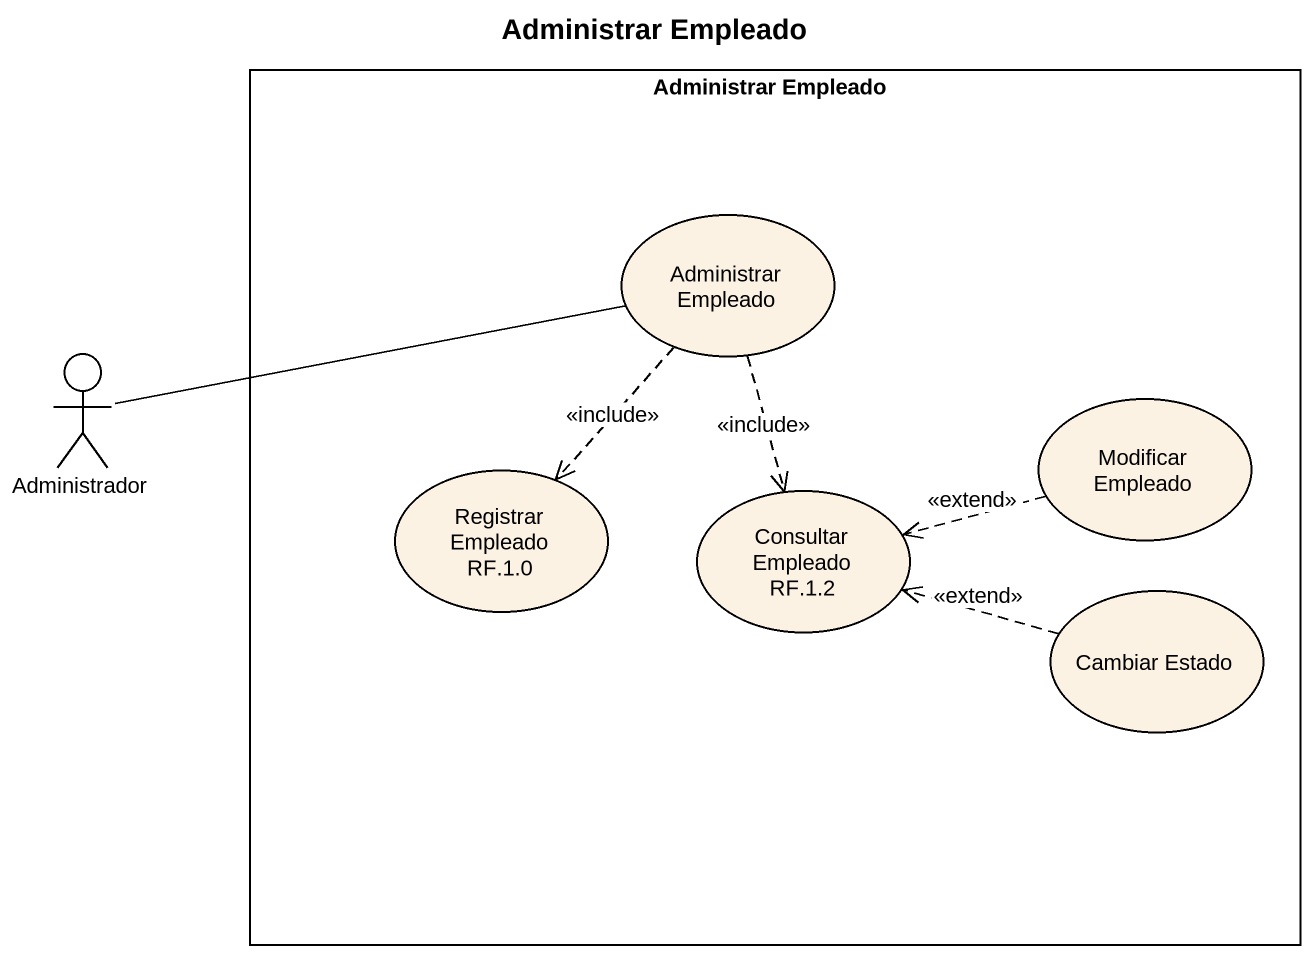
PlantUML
@startuml
title Administrar Empleado
rectangle "Administrar Empleado" as Administrar_Empleado {
  usecase "Administrar Empleado" as Administrar_Empleado_2
  usecase "Modificar Empleado" as Modificar_Empleado
  usecase "Registrar Empleado RF.1.0" as Registrar_Empleado_RF_1_0
  usecase "Consultar Empleado RF.1.2" as Consultar_Empleado_RF_1_2
  usecase "Cambiar Estado" as Cambiar_Estado
}
actor Administrador
Administrar_Empleado_2 ..> Registrar_Empleado_RF_1_0 : <<include>>
Administrar_Empleado_2 ..> Consultar_Empleado_RF_1_2 : <<include>>
Administrador -right- Administrar_Empleado_2
Modificar_Empleado .left.> Consultar_Empleado_RF_1_2 : <<extend>>
Cambiar_Estado .left.> Consultar_Empleado_RF_1_2 : <<extend>>
@enduml
